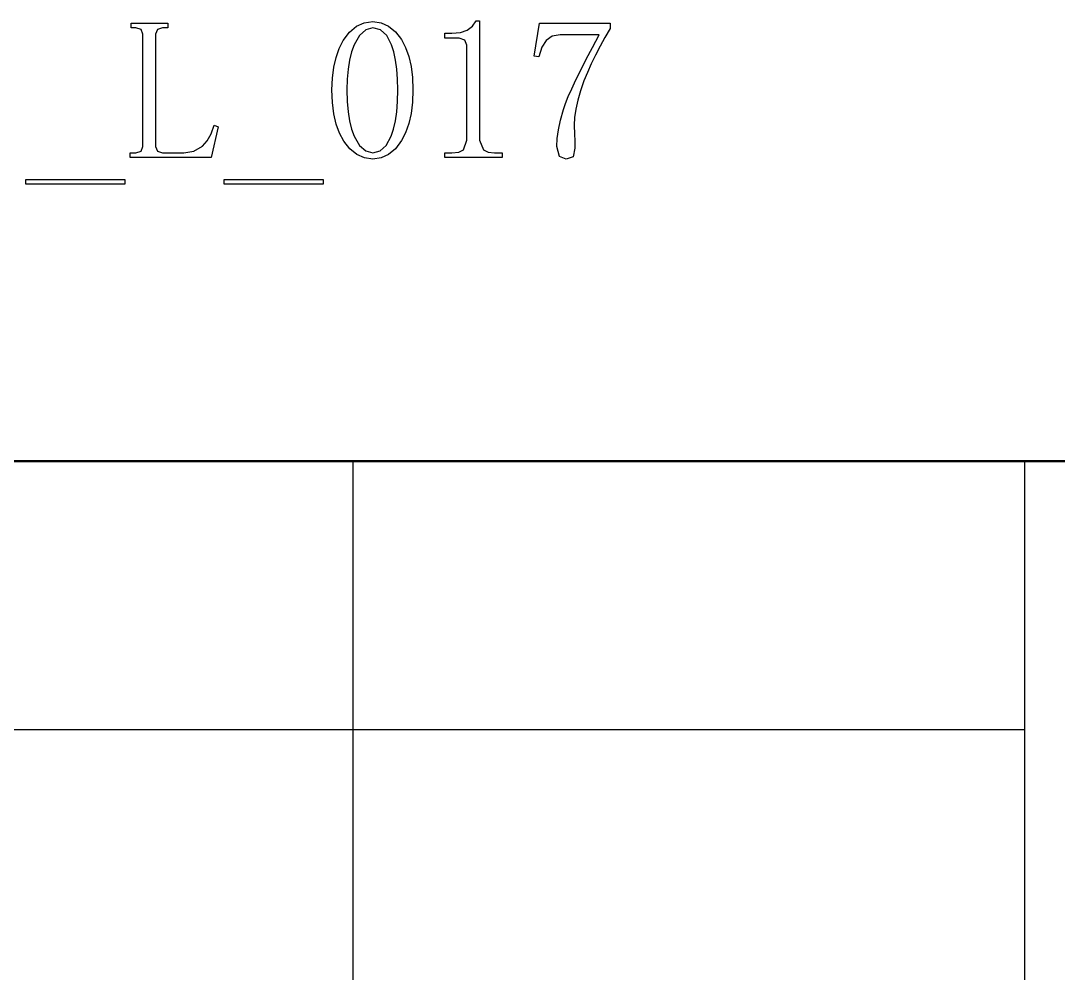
# Model space of a CAD drawing. Extents: x 0 to 420, y 0 to 297.
# Drawn here: x 280.58 to 303.75, y 35.57 to 56.83 of the extents above; entities that cross this region are included whole.
import ezdxf

# ---------------------------------------------------------------- set-up
doc = ezdxf.new("R2010")
doc.units = 0

msp = doc.modelspace()

# ---------------------------------------------------------------- linework, layer by layer
at = {"color": 7, "lineweight": 50}
msp.add_line((415, 47), (235, 47), dxfattribs=at)
at = {"color": 7, "lineweight": 25}
for p, q in [((288, 5), (288, 47)), ((303, 5), (303, 47)), ((303, 41), (235, 41))]:
    msp.add_line(p, q, dxfattribs=at)
for points in [[(283.583, 54.023), (283.627, 53.917), (283.741, 53.882), (284.214, 53.882), (284.442, 53.92), (284.635, 54.031), (284.742, 54.149), (284.83, 54.304), (284.898, 54.496), (284.986, 54.461), (284.828, 53.777), (283.021, 53.777), (283.021, 53.882), (283.144, 53.882), (283.267, 53.917), (283.302, 54.023), (283.302, 56.531), (283.267, 56.637), (283.144, 56.672), (283.039, 56.672), (283.039, 56.777), (283.863, 56.777), (283.863, 56.672), (283.741, 56.672), (283.627, 56.637), (283.583, 56.531)], [(288.437, 53.742), (288.251, 53.767), (288.081, 53.843), (287.927, 53.969), (287.788, 54.145), (287.693, 54.32), (287.619, 54.522), (287.567, 54.75), (287.535, 55.004), (287.524, 55.286), (287.535, 55.549), (287.565, 55.791), (287.616, 56.012), (287.687, 56.212), (287.779, 56.391), (287.915, 56.575), (288.07, 56.707), (288.244, 56.786), (288.437, 56.812), (288.621, 56.787), (288.79, 56.711), (288.942, 56.585), (289.077, 56.409), (289.169, 56.235), (289.24, 56.035), (289.291, 55.811), (289.321, 55.561), (289.331, 55.286), (289.321, 55.01), (289.291, 54.76), (289.24, 54.533), (289.169, 54.331), (289.077, 54.154), (288.942, 53.974), (288.79, 53.845), (288.621, 53.768)], [(290.819, 56.83), (290.819, 54.163), (290.907, 53.952), (291.012, 53.9), (291.152, 53.882), (291.328, 53.882), (291.328, 53.777), (290.047, 53.777), (290.047, 53.882), (290.205, 53.882), (290.356, 53.9), (290.46, 53.952), (290.538, 54.163), (290.538, 56.286), (290.495, 56.4), (290.363, 56.444), (290.047, 56.444), (290.047, 56.549), (290.205, 56.549), (290.396, 56.567), (290.547, 56.619), (290.663, 56.707), (290.749, 56.83)], [(293.742, 56.654), (293.623, 56.456), (293.513, 56.26), (293.411, 56.064), (293.317, 55.871), (293.231, 55.678), (293.154, 55.488), (293.075, 55.265), (293.014, 55.055), (292.97, 54.857), (292.944, 54.671), (292.935, 54.496), (292.944, 54.295), (292.95, 54.152), (292.952, 53.988), (292.909, 53.795), (292.759, 53.742), (292.61, 53.803), (292.549, 54.023), (292.558, 54.199), (292.586, 54.395), (292.633, 54.611), (292.698, 54.847), (292.743, 54.981), (292.804, 55.136), (292.88, 55.312), (292.972, 55.51), (293.08, 55.729), (293.203, 55.969), (293.342, 56.231), (293.496, 56.514), (292.619, 56.514), (292.446, 56.483), (292.312, 56.391), (292.213, 56.238), (292.145, 56.023), (292.04, 56.04), (292.163, 56.777), (293.742, 56.777)], [(288.437, 56.672), (288.282, 56.63), (288.144, 56.504), (288.024, 56.295), (287.964, 56.134), (287.918, 55.952), (287.884, 55.75), (287.864, 55.528), (287.858, 55.286), (287.864, 55.031), (287.884, 54.8), (287.918, 54.593), (287.964, 54.41), (288.024, 54.251), (288.144, 54.046), (288.282, 53.923), (288.437, 53.882), (288.599, 53.923), (288.737, 54.046), (288.849, 54.251), (288.903, 54.41), (288.944, 54.593), (288.974, 54.8), (288.992, 55.031), (288.998, 55.286), (288.992, 55.528), (288.976, 55.75), (288.948, 55.952), (288.908, 56.134), (288.858, 56.295), (288.749, 56.504), (288.608, 56.63)], [(280.688, 53.181), (280.688, 53.286), (282.898, 53.286), (282.898, 53.181)], [(285.121, 53.181), (285.121, 53.286), (287.331, 53.286), (287.331, 53.181)]]:
    msp.add_lwpolyline(points, close=True, dxfattribs=at)

doc.saveas('drawing.dxf')
